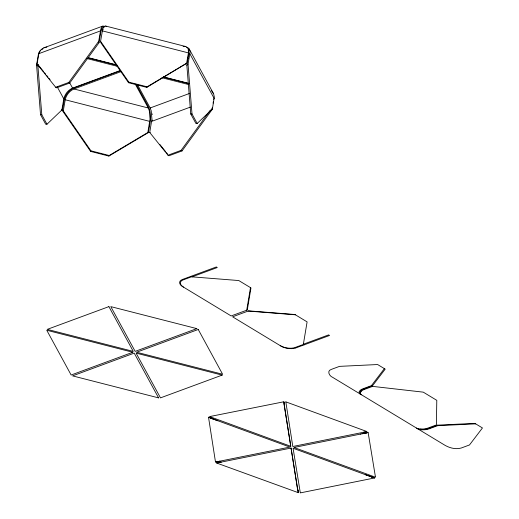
<?xml version="1.0" encoding="UTF-8"?>
<svg xmlns="http://www.w3.org/2000/svg" width="519" height="519" viewBox="0 0 519 519"><rect width="100%" height="100%" fill="white"/><g stroke="black" fill="none" stroke-linecap="round" stroke-linejoin="round"><path stroke-width="0.78" d="M429.362 428.733L437.614 425.684L437.621 425.152L474.866 423.368L482.449 427.954L469.487 444.965L461.229 448.014C455.87 449.584 449.979 448.105 445.211 445.432L332.705 377.378C329.409 376.223 326.522 370.722 331.291 369.411L339.543 366.362L377.618 364.539L385.195 369.126L372.512 385.766L363.709 389.016A14.487 6.89 9.9 0 0 360.828 390.671M298.425 492.706L298.354 490.338L297.796 490.053M298.302 491.934L298.354 490.338M283.971 402.439L283.951 402.595A14.779 7.026 9.9 0 0 283.964 402.783L284.315 405.67M152.301 120.583L152.352 120.045M213.737 99.395L213.809 98.889M188.209 49.934L188.897 53.282L186.846 65.251L190.745 113.979L195.923 123.483L197.181 123.477L212.401 108.938L214.321 97.001L213.653 93.991L211.603 90.78M188.423 52.899C189.039 50.362 188.125 46.84 185.166 46.379L105.694 26.041C103.268 25.703 102.807 29.168 102.392 30.881L100.576 41.293L100.874 42.753L128.53 82.716L146.786 87.387L186.606 63.305L188.423 52.899L102.392 30.881M197.181 123.477L192.011 113.972L188.027 64.161L189.837 53.755C190.454 51.219 189.539 47.696 186.581 47.235M120.577 70.707L74.198 87.828C69.124 89.936 65.29 94.802 64.161 100.148L62.345 110.553L90.617 151.399L108.873 156.076L109.191 155.499L147.837 132.501L150.043 119.072L149.316 110.807L148.265 107.984L135.258 84.091M212.31 107.569L211.921 109.801L182.026 150.938L168.934 155.771L167.994 155.2L149.732 132.494L151.937 119.065L151.211 110.794L150.16 107.971L137.529 84.785M246.713 310.206L250.489 287.636M120.486 70.441L72.582 88.12C68.138 89.969 64.791 94.224 63.798 98.902L61.858 110.009L46.976 124.229L45.711 124.236L40.54 114.738L36.551 64.927L38.367 54.521C39.12 50.466 42.766 47.378 46.84 47.073M104.105 27.578C101.886 26.631 101.211 30.154 100.92 31.659L98.98 42.766L69.728 83.014L56.642 87.841L55.702 87.27L37.031 64.058L38.951 53.152L40.067 50.998M46.976 124.229L41.799 114.731L37.9 65.997L38.179 64.414M109.191 155.499L90.935 150.821L63.279 110.865L65.212 99.758C66.205 95.081 69.552 90.825 73.996 88.976L121.141 71.577M98.98 42.766L98.681 41.299L100.498 30.893C100.621 29.019 102.191 24.341 104.643 26.664M108.873 156.076L148.376 132.572L150.192 122.16C150.906 117.054 150.685 111.566 148.466 106.83L136.225 84.344M213.088 103.112L213.348 101.627M90.617 151.399L90.935 150.821M128.53 82.716L128.848 82.138L100.576 41.293M146.786 87.387L147.104 86.809L186.606 63.305M360.322 391.332L360.841 390.677M55.702 87.27L68.787 82.443L98.681 41.299M167.994 155.2L181.079 150.367L210.331 110.125M360.218 394.018A3.646 1.732 9.9 0 1 359.55 393.499L359.031 392.059L360.089 390.398A16.835 8.006 9.9 0 1 363.177 388.699L371.416 385.643L384.378 368.626M40.404 50.641L40.761 50.304M361.315 391.138L360.257 392.805L360.776 394.239A3.646 1.732 9.9 0 0 361.445 394.764M186.846 65.251L188.027 64.161M41.546 49.688L41.974 49.415M42.415 49.156L42.876 48.922M43.83 47.845L102.762 26.093M101.912 30.186L103.242 29.7M38.847 53.652L100.498 30.893M150.16 107.971L189.409 93.485M151.671 121.388L190.304 107.128M192.024 276.854L217.266 267.538L216.319 266.967L182.552 279.43A10.627 5.054 9.9 0 0 182.798 286.696L231.163 315.948L247.271 310.005L250.962 287.922L238.772 280.545L191.511 276.815L183.259 279.858A10.627 5.054 9.9 0 0 183.505 287.124M303.375 344.214L328.618 334.898L329.559 335.469L295.791 347.931M364.39 389.432L372.642 386.383L423.27 392.15L436.797 400.337L436.388 424.944L428.136 427.987A16.835 8.006 9.9 0 1 423.887 428.992L420.208 429.064L417.386 428.48A3.646 1.732 9.9 0 1 416.472 428.052M437.621 425.152L428.817 428.402A14.487 6.89 9.9 0 1 424.724 429.323L423.238 429.395A6.014 2.861 9.9 0 1 420.137 429.083M284.107 404.171L284.581 404.003L283.925 401.784M366.829 432.794L361.925 433.8M367.329 432.703L368.14 432.535L375.471 477.169L375.146 477.078A17.25 8.207 9.9 0 1 374.744 476.948L293.975 447.475L360.575 434.079M297.465 488.158L298.243 492.473A15.259 7.26 9.9 0 0 298.302 492.68L216.611 463.013L220.977 462.098L219.569 462.377M368.081 432.541L364.416 433.242L365.772 432.969M365.992 432.976L366.985 432.775M218.603 462.624L218.064 462.714L221.1 462.124M217.558 420.643L289.907 447.08L215.495 462.046L208.521 417.218L208.813 417.36A14.357 6.831 9.9 0 0 209.176 417.503L216.527 420.247M363.326 432.327L365.564 431.866M365.48 433.08L363.949 433.391M211.505 109.113L212.401 108.938M210.928 110.002L211.921 109.801M297.426 488.113L291.068 448.053L220.497 462.254M360.42 434.105L362.372 433.715M215.729 462.001L216.793 461.787M217.039 461.735L219.881 461.17M220.173 462.312L219.024 462.539M217.506 462.844L216.683 463M183.103 46.392L185.166 46.379M369.839 476.28L374.4 477.83A1.272 0.603 9.9 0 1 374.588 477.921M437.614 425.684L475.683 423.861M40.54 114.738L41.799 114.731M190.745 113.979L192.011 113.972M373.174 477.415L372.869 477.331A13.702 6.513 9.9 0 1 372.512 477.214L368.029 475.631M248.127 311.063L295.389 314.799M371.416 385.643L372.512 385.766M149.732 132.494L150.238 132.553M147.837 132.501L148.376 132.572M190.804 276.387L192.302 276.75M89.262 57.92L116.626 64.927M163.712 76.974L187.949 83.176M87.977 57.81L116.905 65.212M163.206 77.059L189.007 83.663M86.718 58.472L117.203 66.276M161.947 77.727L188.527 84.526M128.848 82.138L147.104 86.809M73.996 88.976L148.265 107.984M65.212 99.758L149.777 121.394M158.587 397.885L72.556 375.873L134.213 353.115L158.58 397.878M213.51 419.131L210.227 417.808A1.408 0.668 9.9 0 0 209.994 417.737M61.339 109.833L61.858 110.009M62.345 110.553L63.279 110.865M213.29 418.749L208.839 417.295A1.829 0.869 9.9 0 0 208.547 417.218M367.193 475.333L373.836 477.707A15.453 7.35 9.9 0 0 374.244 477.843L374.614 477.941L300.332 492.888A17.477 8.31 9.9 0 1 300.28 492.687L293.086 448.26L365.441 474.697M367.27 475.378L365.233 474.638M367.763 475.56L365.889 474.859M216.021 420.079L217.863 420.74M215.664 419.929L211.713 418.45M211.149 417.153L290.757 446.301L284.444 406.727M210.714 416.991L210.02 416.718A15.979 7.597 9.9 0 1 209.657 416.575L283.822 401.784A16.666 7.928 9.9 0 0 283.828 402.05L290.789 446.295M211.317 418.301L210.539 417.996A12.735 6.053 9.9 0 1 210.221 417.866L209.968 417.75M370.514 476.234L373.012 477.324M105.694 26.041L106.538 26.657M68.787 82.443L69.728 83.014M181.079 150.367L182.026 150.938M37.031 64.058L38.127 64.933M36.551 64.927L37.9 65.997M159.858 144.477L165.405 151.379M166.417 152.631L167.423 153.89M38.38 65.135L43.453 71.44M44.465 72.705L45.484 73.964M46.496 75.223L48.02 77.117M49.033 78.382L50.045 79.641M298.25 492.051L298.198 491.908A13.533 6.436 9.9 0 1 298.146 491.727L297.426 487.912M189.182 48.948L213.432 93.504M189.837 53.755L214.217 98.526M187.417 57.265L188.079 58.472M69.955 83.293L72.582 88.12M57.226 86.835L63.798 98.902M303.654 344.11L304.043 344.888M284.049 402.543L284.581 404.003M291.036 448.066L297.374 487.828M284.464 406.624L284.269 405.618M152.255 113.94L152.307 114.485M280.234 345.635A10.627 5.054 9.9 0 0 295.084 347.503L303.336 344.46L307.105 321.884L294.922 314.514L248.685 310.862L232.583 316.804L280.935 346.063A10.627 5.054 9.9 0 0 295.791 347.931M360.212 392.831A6.014 2.861 9.9 0 1 360.374 391.352M417.698 428.791A3.646 1.732 9.9 0 0 418.612 429.226L421.434 429.81L425.106 429.726A16.835 8.006 9.9 0 0 429.343 428.72M361.302 391.131A16.835 8.006 9.9 0 1 364.403 389.438M285.833 401.92L292.807 446.496L367.004 431.574L285.839 401.862M108.899 306.619L47.242 329.377L133.273 351.395L108.899 306.625M132.793 352.258L71.142 375.016L46.762 330.246L132.793 352.258M196.824 328.624L135.167 351.382L110.794 306.619L196.824 328.624M198.239 329.481L136.581 352.239L222.612 374.251L198.239 329.481M222.138 375.12L160.481 397.878L136.101 353.108L222.138 375.12"/></g></svg>
